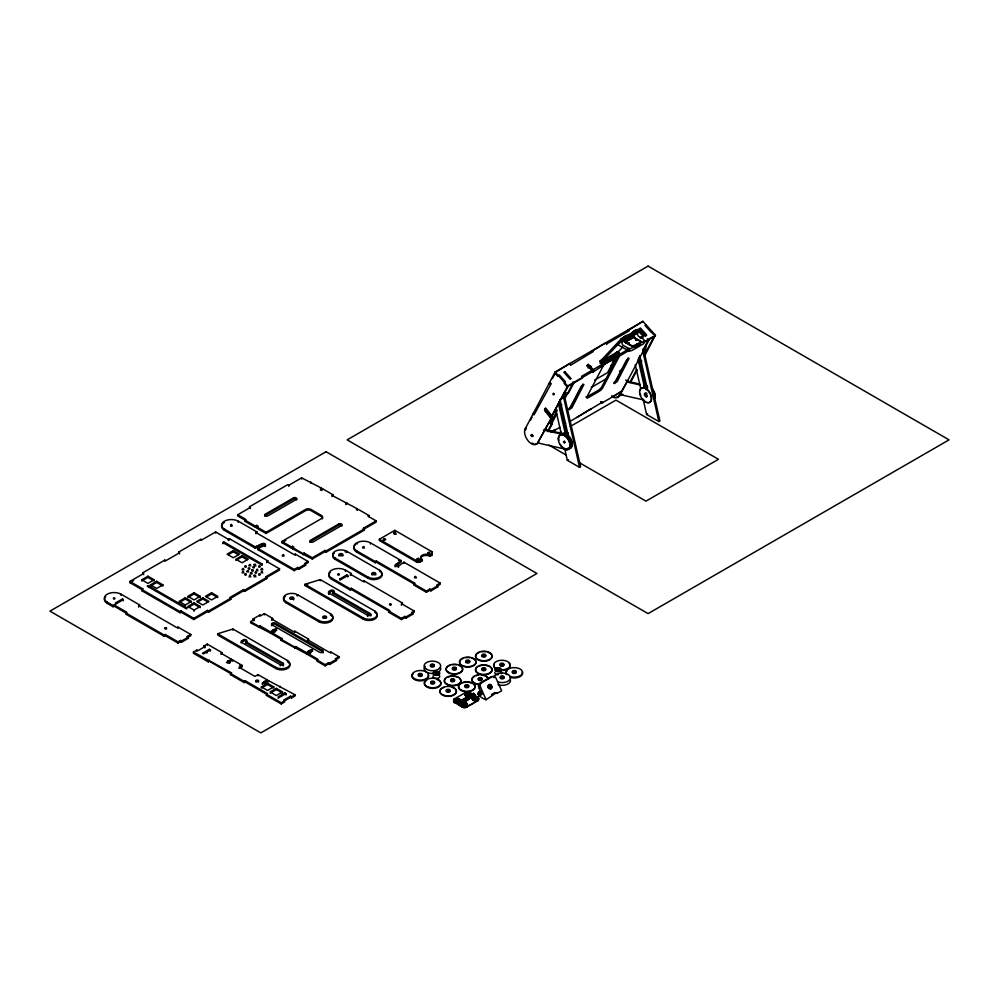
<?xml version="1.0" encoding="UTF-8"?>
<svg xmlns="http://www.w3.org/2000/svg" width="999" height="999" viewBox="0 0 999 999"><rect width="100%" height="100%" fill="white"/><g stroke="black" fill="none" stroke-linecap="round" stroke-linejoin="round"><path stroke-width="1.5" d="M250.499 508.566L249.463 506.78L250.499 507.367L237.725 514.747L237.725 515.946L255.469 526.186L256.855 525.387L257.879 527.185L256.855 525.387M257.879 525.986L255.469 527.385L244.905 521.278L245.941 519.492L237.725 514.747M255.469 527.385L255.469 526.186M258.816 627.559L259.852 625.761L270.417 631.855L272.827 630.469L272.827 631.655L272.49 630.269L273.526 629.67L275.599 628.87L276.623 629.47L270.417 633.054L250.612 622.814L250.612 621.615L254.058 619.63L254.058 620.816L253.022 619.03L259.927 615.047L260.964 615.646L264.41 613.648L272.627 618.393L272.627 619.58M259.852 626.96L259.852 625.761M266.034 532.28L256.506 526.785L256.506 527.971L266.034 533.478L266.034 532.28L305.619 509.428A3.809 2.198 0 0 1 311.001 509.428L321.491 515.484A3.809 2.198 0 0 1 321.491 518.593L281.905 541.446L281.905 542.644L291.433 548.139L293.506 546.952L293.506 548.139L292.47 548.738L292.47 546.353L291.433 546.952L281.905 541.446M280.981 640.347L282.018 638.561L280.981 640.347L306.381 653.821L312.587 650.237L311.551 649.637L308.454 651.023L308.791 652.422L308.454 651.023M288.861 486.426L288.861 485.227L301.623 477.859L321.441 488.099L321.441 490.484M291.433 548.139L291.433 546.952M294.78 648.314L295.816 646.528L306.381 652.622L308.791 651.223M295.816 647.727L295.816 646.528M301.623 479.045L301.623 477.859M303.034 554.832L304.058 553.046L312.275 557.792L325.05 550.412L326.086 551.011L364.448 528.871L364.448 530.057L326.086 552.21L325.05 551.61L312.275 558.978L292.47 548.738M304.058 554.245L304.058 553.046M310.876 483.191L310.876 481.993M312.275 558.978L312.275 557.792M325.05 551.61L325.05 550.412M326.086 552.21L326.086 551.011M363.411 529.458L363.411 528.271L376.173 520.891L376.173 522.09L364.685 528.721M553.696 393.131C555.119 397.465 550.899 392.27 553.933 394.018M453.621 700.112L457.317 703.109L458.553 702.647L458.928 705.032L453.896 702.097L454.22 698.975L466.308 692.157L469.043 692.157L472.852 694.143L473.688 693.443L474.925 695.329L471.753 697.627L471.628 696.041L470.354 695.217M460.314 701.373L460.751 700.624M462.087 703.246L462.212 701.81L460.951 700.636M463.936 699.849L464.622 699.525M465.409 701.885L465.659 700.686M468.581 699.362L468.019 697.477M469.742 696.191L470.317 695.142M471.266 697.077L470.979 695.966M632.579 345.791C634.178 345.991 632.342 348.963 641.271 342.12M633.541 346.228L632.617 346.129M635.526 339.648L636.338 338.973M635.526 339.26L636.375 339.747M639.86 341.546C641.808 341.795 639.098 342.47 640.559 341.421M616.92 357.03L617.145 355.07L601.61 364.036L604.233 361.563L603.658 360.776M564.46 441.034C565.734 445.754 561.713 439.523 564.947 442.295M606.893 358.604L605.806 359.203L607.642 359.815L603.334 362.612L603.896 361.863L603.034 360.514L604.607 359.29L618.106 351.586L617.819 352.26M617.394 356.88L616.545 355.706L618.955 352.759L613.823 356.556L618.319 353.534L616.745 352.16M614.909 354.745L616.558 353.421L614.535 354.121M473.888 694.73L478.346 697.539L478.022 700.661L465.934 707.479L463.199 707.479L459.278 705.431L459.465 704.345L474.987 695.379L474.812 696.465L477.584 698.064M462.412 703.621L462.225 701.473L460.776 700.649M471.678 698.276L470.554 695.254M453.621 701.31L453.896 699.325M454.445 699.812C454.27 702.647 460.764 702.397 459.827 699.512C457.355 696.266 451.823 701.048 455.219 701.286M458.441 700.936L458.079 701.835L458.079 700.436L456.019 700.799L458.079 701.435M459.565 701.048C462 701.248 454.62 696.865 454.445 701.248M461.913 703.733C462.013 709.377 472.003 702.734 463.986 702.759C461.351 703.009 460.776 707.105 462.962 703.796C464.385 703.109 467.982 703.608 467.145 705.781M470.541 694.08C469.33 696.803 471.441 694.73 470.067 693.169C468.643 692.145 466.333 692.132 465.097 693.456C463.761 695.629 469.318 696.59 468.718 694.48C463.798 695.192 468.818 694.592 468.568 695.379M464.872 694.879L467.707 693.244L470.541 694.879M464.772 706.243C467.532 703.796 461.338 706.056 464.06 705.806C461.763 703.583 468.169 704.894 464.535 706.256M475.024 699.937C485.889 694.505 462.787 697.539 476.036 699.887M473.901 699.762C473.364 696.64 477.659 700.299 476.148 698.825M473.026 700.249C484.39 701.198 472.09 694.317 472.415 698.925M478.621 698.326C474.612 702.834 465.621 709.752 459.465 704.345M242.045 569.892C246.578 567.981 239.448 567.981 243.993 569.892M243.956 572.951C239.81 570.854 246.229 570.854 242.07 572.951M248.951 565.909L249.925 565.334M250.861 576.935L249.925 576.223M253.996 565.909L255.956 565.909M255.919 576.935L254.97 576.223L254.033 576.935M260.901 569.892C265.447 567.981 258.316 567.981 262.849 569.892M262.824 572.951C258.666 570.854 265.085 570.854 260.939 572.951M362.562 548.014C367.095 546.116 359.977 546.116 364.51 548.014M414.335 577.909C418.731 576.71 412.874 575.524 415.309 577.272M422.29 560.726A5.37 3.097 0 0 1 422.29 556.343A5.37 3.097 0 0 1 429.882 556.343L432.255 554.582L431.343 551.398L394.855 530.332L379.32 539.298L379.32 540.496L415.809 561.563L420.104 561.888L422.29 560.726L422.29 559.527A5.37 3.097 0 0 1 422.29 555.144A5.37 3.097 0 0 1 429.882 555.144L432.255 553.384L431.343 551.398M479.208 679.882C483.653 678.071 476.685 677.996 481.168 679.882M486.113 699.737L480.556 687.287A3.422 2.747 77.2 0 1 481.58 682.804L492.282 676.635A3.422 2.747 77.2 0 1 496.078 678.321L501.648 690.771L496.99 693.456L496.59 692.582L486.113 699.737C482.629 698.726 474.15 693.806 480.769 690.858L480.769 692.045M478.271 694.342L478.746 692.12M502.872 665.821L501.935 665.109L500.986 665.821M501.236 676.885C502.672 679.17 503.921 675.237 501.236 676.885A1.948 1.124 0 0 1 503.159 676.822L503.121 676.885M468.631 699.175L465.484 701.248M466.608 697.539L467.957 697.215M467.22 697.839L467.969 697.801M468.269 698.813L468.069 697.926M625.187 341.795L633.516 337.113L640.996 341.258L641.233 342.245M625.187 342.195L633.291 337.512L641.271 341.995M641.271 341.72L633.166 346.403L625.187 341.92M637.225 331.481L636.65 329.62L633.853 331.031A5.37 0.762 -35.8 0 1 627.872 335.552A5.37 0.762 -35.8 0 1 626.261 335.414L620.841 339.26L599.912 361.675L600.761 362.862M626.261 335.414L627.959 337.762L621.728 342.507L622.627 345.017L627.547 347.852A3.422 1.973 0 0 0 632.379 347.852L635.476 346.066L635.476 347.664L639.972 345.067L639.972 343.469L643.069 341.683A3.422 1.973 0 0 0 643.069 338.886L638.161 336.051L637.25 333.541C640.172 331.643 636.163 329.658 634.702 332.205A5.37 0.762 -35.8 0 1 630.344 335.714A5.37 0.762 -35.8 0 1 626.673 337.6M636.763 329.707L636.375 330.294M637.225 331.468L637.599 330.881L635.901 329.87M545.754 408.179A1.948 1.124 60 0 0 546.391 410.651L551.71 417.557L537.712 442.782A9.765 5.632 60 0 1 528.546 441.346A9.765 5.632 60 0 1 525.199 428.821L555.119 372.003L642.931 321.316L655.431 335.277L644.555 355.944M530.531 420.067L531.967 417.345M552.347 378.646L555.719 372.24M551.261 383.529L534.015 414.91L533.079 413.861L534.115 413.274M531.58 436.113L532.167 435.015M570.466 365.309L593.056 351.685L592.12 350.637L591.683 351.473L605.931 342.669L606.868 343.718L606.43 344.555M537.712 442.782L551.71 417.557M617.419 355.569L593.131 369.655L591.52 371.353L592.457 372.402L593.031 371.303L567.632 385.964L551.873 415.896L568.231 386.201M557.292 410.164L550.237 423.551L551.186 424.6L552.222 424.001L548.164 431.693M563.636 398.126L566.458 392.769L567.395 393.818L568.431 393.219L573.826 382.967L572.889 381.918M547.602 431.393L556.818 413.886M559.64 408.541L561.75 404.52M564.572 399.163L572.789 383.566M588.448 364.423L586.975 365.846L588.448 364.423L590.009 366.158L589.572 366.995L587.999 365.247M554.595 430.332L555.032 429.508L551.51 431.543M588.973 366.758L588.186 367.794L588.973 366.758L587.412 365.022M589.572 366.995L590.347 365.959L591.296 367.008L590.509 368.044L592.694 370.479M590.509 368.044L591.296 367.008M582.954 384.016L570.991 406.73L569.03 408.628M565.159 424.238L565.596 423.414M592.457 372.402L603.596 365.197L599.85 361.014L603.808 358.716M602.222 364.985L602.659 364.148M603.596 365.197L586.863 396.965A3.809 1.061 -41.9 0 0 588.423 397.577L598.913 391.521A3.809 1.061 -41.9 0 0 602.747 387.799L619.48 356.031L628.995 350.537L628.558 351.361L627.622 350.324M576.748 417.545L590.996 408.741L590.559 409.578M627.647 330.706L628.084 329.882L629.02 330.931L606.868 343.718M615.034 357.854L612.412 362.837L616.133 360.689M615.871 356.88L607.579 372.627L594.642 380.095M628.059 349.488L618.531 354.982L601.81 386.763A3.809 1.061 -41.9 0 1 597.976 390.472L587.487 396.528A3.809 1.061 -41.9 0 1 585.913 396.99M631.455 333.766L638.111 329.345L643.743 335.627L642.869 337.287M638.111 329.345L637.674 330.169L642.357 335.414M642.931 321.316L633.928 327.085M601.223 401.835L602.16 402.884L602.597 402.048L570.154 421.353M628.558 351.361L630.032 349.937M628.171 357.904L616.208 380.619L613.91 382.692M645.242 336.438L646.715 335.015L640.459 328.034L639.422 328.621L645.679 335.602M612.337 396.728A9.765 5.632 60 0 0 618.893 395.916L627.797 380.369M618.893 395.916L619.929 395.317L649.412 339.335M630.244 381.743L636.725 369.43M640.034 363.149L641.433 360.502M644.218 355.219L653.97 336.7M630.556 382.517L637.037 370.204M639.672 365.197L641.77 361.226M531.456 435.801L530.931 434.99L531.992 436.625L532.005 434.365L533.016 436.026M463.524 699.15L464.423 698.788M466.658 697.339L467.557 696.99M246.79 571.928C251.436 570.267 243.981 570.217 248.676 571.928M250.237 573.926C254.945 572.215 247.415 572.215 252.123 573.926M256.219 570.466C260.339 568.656 254.046 568.743 258.004 570.904M417.157 559.927L419.518 559.927M427.647 553.871L430.007 553.871M467.282 661.825C471.428 660.589 464.123 660.589 468.269 661.825M465.846 686.825C470.479 685.152 463.124 685.227 467.732 686.825M482.829 669.879C487.537 668.231 480.007 668.231 484.715 669.879M624.999 340.971L627.959 337.762M631.743 335.402L632.429 335.015C634.053 336.188 632.28 337.212 631.743 335.402L634.702 332.205L633.853 331.031M630.132 336.8L630.819 337.187L629.358 338.748L628.671 338.349L632.429 335.015M632.592 336.576L635.551 333.379L638.461 332.068M458.441 701.335L456.755 700.686L456.356 701.835M474.475 699.899C478.758 699.275 472.015 697.801 474.475 700.699M600.174 363.499L621.69 340.434L627.097 336.588A5.37 0.762 -35.8 0 0 626.673 337.125M624.5 341.321L625.461 340.284C621.615 342.12 628.683 337.625 624.575 340.696M607.916 360.377L608.229 362.075L606.905 362.15M610.876 358.678L611.126 360.527L609.54 359.715M618.393 351.648L622.577 347.165M603.034 360.514L602.285 361.226L603.408 362.649M603.883 361.7L604.607 361.238L603.92 360.289L605.332 360.202M606.668 360.689C605.319 360.077 607.392 358.204 607.642 359.815M603.084 359.116L603.933 358.404M632.991 332.242L633.853 331.531M628.721 343.631L628.771 343.469M639.86 341.945L640.771 341.583M400.249 561.338L401.123 560.551L370.442 542.844A9.765 5.632 0 0 0 356.631 542.844A9.765 5.632 0 0 0 356.631 550.811L356.631 552.01L375.274 562.762L376.311 562.162L426.398 591.083L429.857 589.098L430.881 589.697L440.209 584.315L440.209 583.116L403.946 562.187L398.476 566.146A1.948 1.124 0 0 1 396.091 566.346L395.691 566.171A1.948 1.124 0 0 1 395.654 564.585L400.249 561.338L400.249 562.537L395.679 565.771A1.948 1.124 0 0 0 395.179 566.858M400.249 562.537L401.123 560.551M614.81 354.508L616.558 353.421M614.298 356.493C613.136 355.569 617.394 352.684 617.869 354.021M614.572 354.071L617.082 352.697M623.863 337.625L623.114 338.174M603.896 360.502L605.032 360.914L604.37 361.288M604.807 360.164L604.582 360.714M232.068 525.574C230.931 522.09 229.945 527.522 231.368 525.174M282.292 555.981C286.888 554.507 279.37 554.408 283.991 555.981M389.473 604.919C394.031 604.008 387.525 602.859 390.322 604.57M419.443 675.824L421.128 675.824M602.847 361.875L605.681 360.239L606.243 361.014M604.894 360.876L606.031 360.065L605.182 358.891M614.959 354.071L616.246 353.009M467.157 695.679L470.067 694.992M623.863 337.262L622.864 338.324M626.498 338.599L625.649 337.425L624.2 338.361L617.807 344.63L627.547 350.249A3.422 1.973 0 0 0 632.379 350.249L643.069 344.068A3.422 1.973 0 0 0 643.955 342.17M249.463 506.78L287.824 484.627L288.861 485.227M143.706 574.662L142.67 572.877L164.835 560.077L165.871 560.676L179.67 552.709L178.634 552.11L179.67 553.908M178.634 552.11L200.799 539.323L201.835 539.91L215.634 531.943L228.409 539.323L229.445 538.723L267.807 560.864L266.77 562.662M266.77 578.596L265.734 576.81L266.77 578.596L244.605 591.396L243.569 590.796L208.641 610.963L207.605 610.364L193.806 618.331L181.031 610.963L179.995 611.563L129.907 582.642L129.907 581.443L143.706 573.476L142.67 572.877M129.907 582.642L133.666 580.456M141.696 579.795L147.914 576.211L154.121 579.795L154.121 580.993L147.914 577.41L141.696 580.993L141.696 579.795L147.914 583.391L154.121 579.795M244.905 521.278L245.941 520.679M115.509 602.959L122.415 598.975L123.451 599.575L115.509 604.158L115.509 602.959L116.546 603.558M139.673 604.957L138.636 606.755L139.673 604.957L121.029 594.193A9.765 5.632 0 0 0 107.23 594.193A9.765 5.632 0 0 0 107.23 602.172L113.099 605.556L114.123 604.957L126.898 612.325L125.862 614.123L164.223 636.263L165.26 635.676L178.022 643.044L180.444 641.645L181.481 642.245L188.386 638.261L187.35 636.463L188.386 638.261M141.646 590.609L142.67 588.811L141.646 590.609L179.995 612.749L181.031 612.15L193.806 619.53L207.605 611.563L208.641 612.15L230.806 599.363L229.77 597.564L243.569 589.597L244.605 590.197L279.533 570.029L279.533 568.831L266.77 561.463L267.807 560.864M148.264 585.589L147.228 586.188L186.626 608.928L186.626 607.729L148.264 585.589L148.264 586.775M223.851 541.945L222.814 542.544L262.213 565.284L262.213 564.098L223.851 541.945L222.814 543.743M150.462 584.865L156.681 581.268L162.887 584.865L162.887 586.051L156.681 582.467L150.462 586.051L150.462 584.865L156.681 588.448L162.887 584.865M105.669 596.565A9.765 5.632 0 0 0 107.23 603.359L113.099 606.755L114.123 606.156L164.223 635.077L165.26 634.477L178.022 641.845L180.444 640.459L181.481 641.046L190.797 635.676L190.797 634.477L178.022 627.097L176.998 627.697L138.636 605.556M332.005 496.59L333.029 494.792L322.477 488.698L320.404 489.885L321.441 488.099M255.881 533.741L256.918 531.955L255.881 532.542L294.243 554.695L295.267 554.095L308.042 561.463L308.042 562.662L298.726 568.044L297.69 567.444L294.243 569.442L257.979 548.513L257.979 549.7L294.243 570.641L297.69 568.643L298.726 569.243L305.632 565.259L304.595 563.461L308.042 561.463M233.291 550.586L227.073 554.17L233.291 557.754L239.498 554.17L233.291 550.586L233.291 551.773L238.262 554.645M228.321 554.645L233.291 551.773M266.034 533.478L305.619 510.626A3.809 2.198 0 0 1 311.001 510.626L321.491 516.683A3.809 2.198 0 0 1 322.477 518.806M333.029 494.792L332.005 495.392L357.405 508.853L357.405 510.052L358.441 509.453L368.993 515.559L368.993 516.745M628.908 329.982L633.041 327.597M256.918 531.955L238.274 521.191A9.765 5.632 0 0 0 224.475 521.191A9.765 5.632 0 0 0 224.475 529.158L255.157 546.878L262.138 543.718A1.948 1.124 0 0 1 264.872 543.731L265.185 543.968A1.948 1.124 0 0 1 264.872 545.329L264.847 546.54M242.058 555.644L235.839 559.228L242.058 562.812L248.264 559.228L242.058 555.644L242.058 556.843L235.839 560.427M224.475 529.158L224.475 530.357L255.157 548.076L262.138 544.917A1.948 1.124 0 0 1 264.872 544.93L265.185 545.167A1.948 1.124 0 0 1 265.384 546.016M623.126 337.987L629.345 334.403L625.174 337.387M646.053 324.8L645.017 325.399L651.273 332.38L652.31 331.78L651.872 332.617L653.433 334.353M264.847 545.342L257.617 548.638M550.324 382.48L549.288 383.079L550.224 384.128M628.671 338.349L633.329 335.664M624.313 341.371L629.944 337.687L631.58 338.636M625.636 340.896L629.358 338.748M185.277 597.827L179.071 601.41L185.277 604.994L191.496 601.41L185.277 597.827L185.277 599.025L191.496 602.609M200.262 596.353L194.043 592.769L187.837 596.353L194.043 599.937L200.262 596.353L200.262 597.552L194.043 593.955L187.837 597.552M281.905 542.644L285.864 540.359M179.071 602.609L185.277 599.025M640.009 337.774L643.743 335.627M640.821 337.887L643.306 336.451M617.594 353.334L605.481 360.589L604.919 359.802M603.271 363.336C604.982 366.021 606.143 361.838 603.796 361.089L604.595 362.025C606.381 357.292 610.139 362.874 607.067 362.088M612.649 357.879L614.397 358.604L613.848 356.68L610.864 358.416L611.251 360.427L609.652 359.603M601.773 364.273L617.295 355.307M609.802 359.852L613.748 357.03M634.452 345.579L637.2 343.993M592.095 370.254L581.543 376.348L582.479 377.397L582.042 378.221L567.195 386.8L564.073 383.304L565.546 381.88L559.29 374.9L557.817 376.323L554.682 372.839L569.967 363.436L570.904 364.485M617.569 356.081L602.035 365.047L617.519 355.831M602.06 365.297L618.756 355.706M603.034 364.935L617.557 356.543M602.572 365.422L617.494 356.73M643.294 342.282L655.431 335.277M643.681 342.645L654.994 336.101M612.712 361.076L616.445 358.928M200.262 606.48L194.043 602.884L187.837 606.48L194.043 610.064L200.262 606.48L200.262 607.667L194.043 604.083L187.837 607.667M202.809 597.827L196.603 601.41L202.809 604.994L209.028 601.41L202.809 597.827L202.809 599.025L207.78 601.898M211.576 592.769L205.369 596.353L211.576 599.937L217.794 596.353L211.576 592.769L211.576 593.955L217.794 597.552M357.405 508.853L356.368 509.453L357.405 510.052M185.589 608.329L186.626 607.729M261.176 564.685L262.213 564.098M197.839 601.898L202.809 599.025M206.606 596.828L211.576 593.955M610.589 365.696L614.61 363.374M644.018 349.575L642.981 350.174L648.376 339.935L647.439 338.886M550.686 418.156L545.354 411.251L546.416 410.676M546.278 412.312L547.315 411.713M368.993 515.559L367.957 516.146L376.173 520.891M591.346 387.4L607.442 378.097M619.53 371.128L622.215 369.58M265.734 576.81L279.533 568.831M548.064 414.523L549.1 413.923M525.199 428.821L526.236 428.221M549.775 416.833L550.811 416.233M550.437 417.807L551.473 417.207M187.35 636.463L190.797 634.477M621.366 391.208L612.712 396.778L611.775 395.741M551.073 432.367L559.877 427.285M602.16 402.884L620.928 392.045M558.241 433.441L560.926 431.893M570.329 426.461L615.958 400.112L718.456 459.303L645.978 501.136L578.546 462.212M543.456 430.057L562.912 434.465L563.948 433.866L544.48 429.458M646.228 386.363L647.252 385.764L644.268 385.077M230.432 674.612L231.468 672.827L230.432 674.612L244.231 682.592L245.267 681.992L281.231 702.747L290.547 697.377L291.583 697.964L295.042 695.978L295.042 694.78L291.583 696.778L290.547 696.178L283.654 700.162L284.69 701.96L281.231 703.945L266.396 695.379L267.432 693.581L245.267 680.794L244.231 681.393L209.303 661.226L208.279 661.825L193.431 653.259L193.431 652.06L196.878 650.062L197.914 650.661L204.82 646.678L204.82 647.876L203.784 646.078L207.243 644.093L222.078 652.659L221.041 654.445M646.328 396.74L647.364 396.141M209.378 649.313L202.472 653.296L203.509 653.895L210.414 649.912L210.414 651.098L209.378 649.313L210.414 649.912M347.877 575.511L339.935 580.094L339.935 578.908L346.84 574.924L347.877 576.71L346.84 574.924M271.591 620.179L272.627 618.393M350.287 575.312L351.323 573.526L351.323 574.725M537.887 442.957L566.321 449.388L567.357 448.801M356.631 550.811L375.274 561.563L376.311 560.976L414.66 583.116L414.66 584.315M245.866 641.67L283.017 663.124A1.948 1.124 0 0 1 283.017 664.722A1.948 1.124 0 0 1 280.257 664.722L241.721 642.469A1.948 1.124 0 0 1 241.721 640.871L243.456 639.884A1.948 1.124 0 0 1 246.216 639.884A1.948 1.124 0 0 1 246.216 641.47L245.866 642.869L246.216 641.47M193.431 652.06L231.468 672.827M222.078 652.659L221.041 653.259L231.606 659.352L231.606 660.551M329.046 594.218L329.046 593.031A1.948 1.124 0 0 1 329.046 591.433L330.769 590.434A1.948 1.124 0 0 1 333.541 590.434A1.948 1.124 0 0 1 333.541 592.032L333.191 593.431L333.541 592.032M241.159 642.869A1.948 1.124 0 0 1 241.721 642.07L243.456 641.071A1.948 1.124 0 0 1 245.579 640.834A1.948 1.124 0 0 1 246.79 641.87M328.733 593.993A1.948 1.124 0 0 1 329.046 592.632L330.769 591.633A1.948 1.124 0 0 1 333.541 591.633A1.948 1.124 0 0 1 333.541 593.231M564.547 448.189L567.307 460.264L568.344 459.665M643.169 399.375L646.615 414.473L647.652 413.873M272.49 631.455L274.9 630.469L275.249 631.855M351.323 573.526L345.454 570.142A9.765 5.632 0 0 0 331.656 570.142A9.765 5.632 0 0 0 331.656 578.109L350.287 588.873L351.323 588.274L389.685 610.414L388.648 612.212L401.411 619.58L404.87 617.594L405.906 618.181L412.799 614.198L411.775 612.412L414.185 611.013L414.185 612.212L405.906 616.995L404.87 616.395L401.411 618.381L351.323 589.46L350.287 590.059L331.656 579.308A9.765 5.632 0 0 1 329.121 573.863M402.447 603.046L401.411 604.832L402.447 603.046L364.098 580.894L363.062 581.493L350.287 574.125M227.809 661.151L228.147 662.537L227.809 661.151L231.606 659.352M395.654 564.585L395.679 565.771M228.147 661.35L226.423 662.337L227.46 662.936L232.642 659.952L242.17 665.446L242.17 666.645L239.061 668.443M227.809 662.337L230.22 661.35L230.22 662.537M398.439 566.171L398.476 567.345M308.591 639.148L307.555 640.946L308.591 639.148L294.78 631.181L293.743 631.78L271.591 618.993M567.307 460.264L579.57 467.345L580.606 466.745L564.06 394.293M646.615 414.473L658.89 421.553L659.914 420.954L643.368 348.501M379.32 539.298L415.809 560.364L419.243 560.901L422.29 559.527M242.17 665.446L239.061 667.245L254.932 676.41L258.042 674.612L267.57 680.119L267.57 681.306M414.66 583.116L413.636 584.914L426.398 592.282L429.857 590.297L430.881 590.884L437.787 586.9L436.75 585.114L440.209 583.116M308.454 652.222L310.864 651.223L311.213 652.622M263.773 681.905L264.111 683.304L263.773 681.905L267.57 680.119M262.387 684.303L262.387 683.104L264.111 682.105M263.773 683.104L266.184 682.105L266.184 683.304M295.042 694.78L268.606 680.719L263.424 683.703L262.387 683.104M388.648 612.212L389.685 611.613M261.351 686.887L267.57 683.304L273.776 686.887L273.776 688.086L267.57 684.502L261.351 688.086L261.351 686.887L267.57 690.471L273.776 686.887M336.538 660.476L335.514 658.678L336.538 660.476L329.645 664.46L328.609 663.86L325.15 665.858L316.945 661.113L317.982 659.315L307.417 653.221L307.417 654.42L316.658 659.752M316.945 659.914L325.15 664.66L328.609 662.662L329.645 663.261L338.961 657.879L338.961 656.693L330.744 651.947L329.707 652.547L307.555 639.747M282.542 691.945L276.336 688.361L270.117 691.945L276.336 695.541L282.542 691.945L282.542 693.144L276.336 689.56L270.117 693.144M266.396 695.379L267.432 694.78M335.514 658.678L338.961 656.693M284.965 692.944L286.001 694.742L284.965 692.944L278.059 696.927L279.096 697.527M278.059 698.126L286.001 693.543M457.392 702.697L473.489 693.406M457.342 702.884L473.688 693.443M457.317 703.109L473.888 693.543M458.553 702.647L474.088 693.681M458.753 702.821L474.288 693.855M467.132 698.076L470.404 696.191M458.928 703.034L474.463 694.068M459.09 703.284L474.612 694.317M490.946 689.16L488.361 687.662L488.361 686.475L491.408 685.102M459.215 703.533L474.75 694.567M461.838 702.247L464.011 700.873M468.106 698.638L471.303 696.865M459.315 703.796L474.837 694.829M459.365 704.058L474.9 695.092M459.315 704.707L462.362 702.796M471.853 697.477L474.9 695.554M459.215 704.869L462.212 703.134M466.483 700.674L468.481 699.512M459.278 705.431L461.363 704.22M491.52 694.53L494.892 692.582M604.083 360.427L604.944 360.477M230.682 525.973L232.068 525.973M244.855 566.957C249.35 565.584 241.746 565.584 246.241 566.957M248.301 568.955C252.797 567.569 245.192 567.569 249.688 568.955M258.666 566.957C263.149 565.584 255.557 565.584 260.04 566.957M251.76 570.953L253.134 570.953M244.855 574.937C249.35 573.551 241.746 573.551 246.241 574.937M255.207 572.939C259.628 571.59 252.123 571.553 256.593 572.939M258.666 574.937C263.149 573.551 255.557 573.551 260.04 574.937M165.21 628.87L166.583 628.87M394.093 534.003L396.141 534.315M385.077 539.972C387.075 538.961 383.104 537.824 383.291 539.547C386.076 540.834 383.529 538.873 383.416 540.909M337.862 574.924C342.357 573.538 334.752 573.538 339.248 574.924M513.598 672.789L514.972 672.789M480.981 693.843L482.155 693.656M463.748 698.9L464.622 698.888M460.914 700.561L460.477 701.535M257.979 549.7L258.716 549.425M636.188 339.822L636.251 338.936M632.754 345.629L632.742 346.778M304.982 584.315L320.279 579.595L374.825 611.088A8.292 4.795 0 0 1 374.825 617.869A8.292 4.795 0 0 1 363.099 617.869L304.982 584.315L304.982 585.501L363.099 619.055A8.292 4.795 0 0 0 372.627 619.967A8.292 4.795 0 0 0 377.185 615.047M304.982 585.501L307.754 584.652M217.657 633.753L232.954 629.033L287.512 660.539A8.292 4.795 0 0 1 287.512 667.307A8.292 4.795 0 0 1 275.774 667.307L217.657 633.753L217.657 634.952L275.774 668.506A8.292 4.795 0 0 0 286.251 669.105A8.292 4.795 0 0 0 289.31 663.286M462.962 705.719L463.449 706.668L466.108 706.518M113.636 598.888C117.732 597.639 110.514 597.564 114.623 598.888M492.02 686.4L491.108 687.087L492.02 687.762M478.271 693.144L480.756 695.429L481.655 693.955L478.846 687.674L480.556 687.287M628.546 343.094L628.596 344.018M628.833 344.031L628.895 343.082M482.155 693.83L480.619 693.144L482.155 692.469M249.925 565.272C252.36 563.511 246.491 564.71 250.899 565.909M483.566 655.844C487.225 654.645 480.394 654.645 484.065 655.844M532.892 436.088L531.768 435.264M415.309 577.347L416.283 577.909M249.925 576.161C247.914 574.363 252.847 575.574 248.976 576.935M390.322 604.645L391.171 604.919M646.79 395.567L645.754 394.28L646.852 393.356A1.948 1.124 60 0 0 646.44 393.082M474.787 700.187L474.013 699.887M626.311 381.019L639.772 384.066M626.76 381.955L640.234 385.002M619.705 394.518L643.643 399.937M633.204 345.579L633.378 346.778M628.995 343.119L629.133 343.931M628.396 343.956L628.446 343.132M625.187 342.32L632.542 346.715M637.524 343.656L639.972 345.067M563.436 441.808L564.822 442.607M548.876 445.079L566.408 455.194M320.404 488.698L321.441 489.298M363.411 528.271L364.448 528.871M398.451 560.214L401.123 561.75M436.75 586.301L437.787 586.9M346.803 551.298L379.657 570.267A8.292 4.795 0 0 1 379.657 577.047A8.292 4.795 0 0 1 367.919 577.047L335.065 558.079A8.292 4.795 0 0 1 335.065 551.298A8.292 4.795 0 0 1 346.803 551.298L346.803 552.497M334.353 552.971A8.292 4.795 0 0 0 335.065 559.278L367.919 578.234A8.292 4.795 0 0 0 378.833 578.646A8.292 4.795 0 0 0 380.969 572.452M401.411 603.646L414.185 611.013M501.248 665.034L502.622 665.834M411.775 613.598L412.799 614.198M292.47 546.353L293.506 546.952M292.47 547.539L303.034 553.646M339.935 578.908L340.971 579.507M304.595 564.66L305.632 565.259M333.191 592.232L370.342 613.686A1.948 1.124 0 0 1 370.342 615.272A1.948 1.124 0 0 1 367.582 615.272L329.046 593.031M333.191 593.431L370.342 614.872A1.948 1.124 0 0 1 370.854 615.958M488.361 686.475L490.946 687.961M242.058 556.843L247.028 559.715M297.677 594.767L330.532 613.723A8.292 4.795 0 0 1 330.532 620.504A8.292 4.795 0 0 1 318.793 620.504L285.939 601.535A8.292 4.795 0 0 1 285.939 594.767A8.292 4.795 0 0 1 297.677 594.767L297.677 595.953A8.292 4.795 0 0 0 296.865 595.541M468.856 698.913L467.619 697.152M465.584 700.799L464.685 699.113M284.141 597.514A8.292 4.795 0 0 0 285.939 602.734L318.793 621.703A8.292 4.795 0 0 0 329.27 622.29A8.292 4.795 0 0 0 332.33 616.47M229.77 598.763L230.806 599.363M276.623 630.669L275.599 628.87M312.587 651.423L311.551 649.637M253.022 619.03L254.058 619.63M282.018 638.561L271.453 632.454L271.453 633.653L294.78 647.127M250.612 621.615L258.816 626.361M245.866 642.869L283.017 664.323A1.948 1.124 0 0 1 283.529 664.822M129.907 581.443L142.67 588.811M239.785 665.272L242.17 666.645M203.784 646.078L204.82 646.678M123.451 600.774L122.415 598.975M632.779 336.738L631.518 336.001M464.485 698.963L465.197 699.425M604.283 362.312L604.67 362.937M478.621 699.512L478.022 697.177M628.658 349.725L629.595 350.774M618.531 354.982L619.48 356.031M613.024 355.744L613.848 356.68M625.824 379.92L626.76 380.956M590.946 367.207L594.068 370.704M589.909 366.795L590.859 367.844M593.493 371.803L588.623 366.958M600.624 401.598L601.56 402.647M555.119 372.003L567.632 385.964M610.476 358.928L610.676 359.865L609.939 359.503M613.648 357.068L613.786 358.191L613.011 357.704M610.651 358.803L610.864 359.877L610.014 359.44M604.595 362.025L604.857 364.111L603.384 363.224M625.799 339.036L624.1 336.688M625.049 339.535L623.351 337.187M624.3 340.085L622.602 337.737M623.601 340.634L621.902 338.286M623.001 341.159L621.303 338.811M622.552 341.608L620.841 339.26M637.212 330.856L638.361 332.292M636.75 331.044L638.074 332.655M637 332.542L635.302 330.194M634.702 332.205L635.551 333.379M636.363 329.67L637.512 331.119M624.8 336.251L625.649 337.425M618.106 351.586L619.03 352.947M617.906 351.611L618.905 353.159M617.594 351.723L618.668 353.434M617.632 352.46L618.418 353.371M617.207 351.91L618.319 353.534M617.569 352.972L618.131 353.758M616.708 352.897L617.282 353.683M616.97 353.534L617.544 354.308M616.071 353.047L617.157 354.633M615.771 353.196L616.42 354.208M615.596 353.309L616.008 354.008M616.171 354.183L616.733 354.957M615.409 353.434L615.821 354.146M615.209 353.571L615.971 354.533M615.721 354.508L616.283 355.294M614.835 353.846L615.521 354.857M615.272 354.82L615.834 355.607M614.822 355.107L615.396 355.894M614.41 355.357L614.984 356.144M613.823 355.02L614.385 355.806M614.048 355.557L614.61 356.343M613.336 355.582C615.197 356.381 614.622 360.464 612.812 357.829M613.261 355.769L613.898 356.593M607.255 358.803L607.829 359.59M606.256 358.216L607.155 359.528M606.805 359.29L607.38 360.077M606.218 358.953L606.78 359.74M605.731 358.529L607.042 360.364M604.607 359.29L605.456 360.464M605.232 360.564L605.794 361.351M604.045 359.702L605.344 361.663M603.521 360.115L604.907 361.95M603.558 361.613L604.482 363.336L603.671 363.124M603.071 361.338L603.633 362.125M602.622 360.889L603.808 362.55M602.784 361.725L603.571 362.625M421.228 674.4C418.494 672.727 419.805 676.685 421.228 674.4A1.948 1.124 0 0 1 421.878 675.948A1.948 1.124 0 0 1 419.031 676.173A1.948 1.124 0 0 1 418.906 674.512M552.122 416.246L546.553 409.066A1.948 1.124 60 0 0 544.905 408.541L544.717 408.766A1.948 1.124 60 0 0 545.354 411.251M613.211 357.617L613.96 357.367M603.746 363.062L604.695 363.074M465.222 699.737L465.497 700.511M489.872 684.165L491.67 688.186M633.978 335.427L634.877 337.949M624.999 340.609L625.898 343.132M642.682 350.612L658.89 421.553M639.735 355.532L647.539 389.71M638.786 357.242L646.216 389.747M638.086 359.315L644.505 387.387M635.239 364.66L640.759 388.811M563.024 394.892L579.57 467.345M560.077 399.837L568.568 436.988M559.14 401.548L566.908 435.539M558.441 403.621L565.534 434.652M555.581 408.941L561.45 434.602M489.81 685.639L489.81 686.825M479.32 691.695L479.32 692.881M479.32 694.605L479.32 695.791M478.746 694.168L478.758 695.366M478.396 692.607L478.396 694.867M640.334 341.383L640.396 342.332M640.272 342.345L640.222 341.383L640.059 342.307M636.026 338.886L635.963 339.847M635.901 338.898L635.851 339.835L635.689 338.948M633.478 345.704L633.578 346.715M633.091 345.567L633.166 346.803M632.966 345.567L632.954 346.803M628.771 343.069L628.721 344.031M627.547 347.852L627.547 350.249M625.324 341.558L625.324 342.557M478.558 697.926L478.558 699.924M478.346 697.539L478.346 698.726M478.346 699.113L478.346 700.299M478.022 699.462L478.022 700.661M477.797 697.989L477.797 699.412M477.584 696.865L477.634 698.476M477.634 698.925L477.584 700.973M477.385 697.389L477.385 698.189M477.385 699.213L477.385 700.012M477.023 697.152L477.023 697.939M477.023 699.462L477.023 700.249M476.598 696.94L476.598 697.739M476.598 699.662L476.598 700.461M476.111 696.79L476.111 697.589M476.036 699.487L476.111 700.611M475.574 696.703L475.574 697.502M475.487 699.75L475.574 700.699M475.024 696.665L475.024 697.464M475.024 699.799L475.024 700.736M474.475 696.703L474.475 697.502M473.938 696.79L473.938 697.589M474.013 698.713L473.938 700.611M473.451 696.94L473.451 697.739M473.451 699.662L473.451 700.461M473.026 697.152L473.026 697.939M472.677 697.389L472.677 698.189M472.677 699.213L472.677 700.012M472.415 697.677L472.415 698.476M472.252 697.989L472.252 699.412M470.329 693.456L470.329 695.504M470.192 692.607L470.192 693.793M470.067 693.169L470.067 693.968M469.705 692.919L469.705 693.718M469.705 695.229L469.705 696.028M469.655 692.344L469.655 693.543M469.28 692.719L469.28 693.518M469.043 692.157L469.043 693.356M468.831 694.605L468.831 695.541M468.793 692.569L468.793 693.368M468.369 692.045L468.256 693.269M467.669 691.995L467.707 693.244M467.307 704.045L467.307 705.481M466.983 692.045L467.157 693.269M467.145 703.733L467.145 704.532M467.145 704.982L467.082 707.03M466.883 703.446L466.883 704.245M466.883 705.269L466.883 706.068M466.62 692.569L466.62 693.368M466.695 694.48L466.695 695.666M466.545 706.093L466.545 707.28M466.508 694.742L466.508 695.416M466.533 703.209L466.533 703.995M466.308 692.157L466.133 693.518M466.108 702.996L466.108 703.796M465.934 706.281L465.934 707.479M465.734 705.019L465.734 705.694M465.696 692.344L465.709 693.718M465.709 695.229L465.709 696.028M465.621 702.846L465.621 703.646M465.546 704.77L465.621 706.668M465.359 693.169L465.359 693.968M465.359 694.992L465.359 695.779L465.097 694.705M465.159 692.607L465.097 694.255M465.084 702.759L465.084 703.558M465.209 705.744L465.259 707.592M464.935 693.756L464.935 695.192M464.535 702.722L464.535 703.521M464.535 705.856L464.572 707.629M463.986 702.759L463.986 703.558M463.861 705.744L463.873 707.592M463.449 702.846L463.449 703.646M463.524 705.544L463.449 706.668M463.411 704.882L463.411 705.818M463.199 706.281L463.199 707.479M462.962 702.996L462.962 703.796M462.587 706.093L462.587 707.28M462.537 703.209L462.537 703.995M462.175 703.446L462.175 704.245M462.175 705.269L462.175 706.068M462.05 705.831L462.05 707.03M461.7 704.357L461.7 705.157M459.99 699.812L459.99 701.248M459.827 699.512L459.827 700.311M459.827 700.761L459.827 701.56M459.565 699.225L459.565 700.024M459.215 698.975L459.215 699.775M459.215 701.286L459.215 702.085M458.791 698.776L458.791 699.575M458.304 698.626L458.304 699.425M458.229 700.536L458.229 701.723M457.767 698.538L457.767 699.325M457.217 698.501L457.217 699.3M456.668 698.538L456.668 699.325M456.131 698.626L456.131 699.425M456.093 700.661L456.093 701.598M455.644 698.776L455.644 699.575M455.219 698.975L455.219 699.775M454.857 699.225L454.857 700.024M454.857 701.048L454.857 701.835M454.657 698.663L454.595 700.311M454.595 700.761L454.657 702.772M454.22 698.975L454.22 700.174M454.22 701.261L454.22 702.459M453.896 700.898L453.896 702.097M453.683 699.712L453.683 701.71M432.255 552.322L432.255 554.582M431.905 551.823L431.905 553.021M431.905 553.883L431.905 555.069M431.343 554.308L431.343 555.506M430.881 589.697L430.881 590.884M429.882 555.144L429.882 556.343M429.857 589.098L429.857 590.297M426.398 591.083L426.398 592.282M420.841 560.364L420.841 561.563M420.104 560.689L420.104 561.888M419.243 560.901L419.243 562.087M418.331 560.963L418.331 562.162M417.407 560.901L417.407 562.087M416.546 560.689L416.546 561.888M415.809 560.364L415.809 561.563M405.906 616.995L405.906 618.181M404.87 616.395L404.87 617.594M403.946 562.187L403.946 563.386M401.411 618.381L401.411 619.58M400.886 560.764L400.886 561.962M398.526 562.699L398.526 563.886M396.653 563.985L396.653 565.172M394.855 530.332L394.855 531.53M379.657 570.267L379.657 571.465M376.311 560.976L376.311 562.162M375.274 561.563L375.274 562.762M374.825 611.088L374.825 612.287A8.292 4.795 0 0 1 375.549 612.762M370.442 542.844L370.442 544.03M370.342 613.686L370.342 614.872M367.919 577.047L367.919 578.234M367.582 615.272L367.582 616.47M364.098 580.894L364.098 582.092M363.099 617.869L363.099 619.055M351.323 588.274L351.323 589.46M350.287 588.873L350.287 590.059M346.84 502.759L346.84 503.958M345.804 503.359L345.804 504.557M345.454 570.142L345.454 571.328M335.065 558.079L335.065 559.278M331.656 578.109L331.656 579.308M330.769 590.434L330.769 591.633M330.744 651.947L330.744 653.146M330.532 613.723L330.532 614.922M329.645 663.261L329.645 664.46M329.046 591.433L329.046 592.632M328.609 662.662L328.609 663.86M325.15 664.66L325.15 665.858M322.477 488.698L322.477 489.885M320.279 579.595L320.279 580.794M318.793 620.504L318.793 621.703M310.177 652.022L310.177 653.221M309.827 650.636L309.827 653.021M309.49 650.436L309.49 651.623M306.381 652.622L306.381 653.821M298.726 568.044L298.726 569.243M297.69 567.444L297.69 568.643M295.267 554.095L295.267 555.294M294.78 631.181L294.78 632.379M294.243 569.442L294.243 570.641M291.583 696.778L291.583 697.964M290.547 696.178L290.547 697.377M287.512 660.539L287.512 661.725M285.939 601.535L285.939 602.734M283.017 663.124L283.017 664.323M281.506 694.942L281.506 696.141M281.231 702.747L281.231 703.945M280.257 664.722L280.257 665.908M280.195 686.213L280.195 687.412M276.336 688.361L276.336 689.56M275.774 667.307L275.774 668.506M274.213 631.268L274.213 632.454M273.863 629.87L273.863 632.255M273.526 629.67L273.526 630.869M270.417 631.855L270.417 633.054M268.606 680.719L268.606 681.905M267.57 683.304L267.57 684.502M265.147 681.505L265.147 683.903M264.81 681.306L264.81 682.504M264.41 613.648L264.41 614.847M262.113 543.731L262.113 544.93M261.089 544.293L261.089 545.491M259.927 615.047L259.927 616.233M258.866 545.379L258.866 546.578M258.042 674.612L258.042 675.811M256.518 546.378L256.518 547.564M255.519 546.74L255.519 547.939M255.157 546.878L255.157 548.076M245.267 680.794L245.267 681.992M244.605 590.197L244.605 591.396M244.231 681.393L244.231 682.592M243.569 589.597L243.569 590.796M243.456 639.884L243.456 641.071M241.721 640.871L241.721 642.07M238.274 521.191L238.274 522.39M232.954 629.033L232.954 630.232M232.642 659.952L232.642 661.151M229.533 662.137L229.533 663.336M229.445 538.723L229.445 539.91M229.183 660.751L229.183 663.136M228.846 660.551L228.846 661.738M228.409 539.323L228.409 540.509M215.634 531.943L215.634 533.141M209.303 660.027L209.303 661.226M208.641 610.963L208.641 612.15M208.279 660.626L208.279 661.825M207.605 610.364L207.605 611.563M207.243 644.093L207.243 645.279M206.955 651.897L206.955 653.096M200.799 539.323L200.799 540.509M196.878 650.062L196.878 651.261M194.043 592.769L194.043 593.955M194.043 602.884L194.043 604.083M194.043 610.064L194.043 611.263M193.806 618.331L193.806 619.53M185.277 604.994L185.277 606.193M181.481 641.046L181.481 642.245M181.031 610.963L181.031 612.15M180.444 640.459L180.444 641.645M179.995 611.563L179.995 612.749M178.022 627.097L178.022 628.296M178.022 641.845L178.022 643.044M165.26 634.477L165.26 635.676M164.835 560.077L164.835 561.276M164.223 635.077L164.223 636.263M156.681 581.268L156.681 582.467M147.914 576.211L147.914 577.41M121.029 594.193L121.029 595.392M114.123 604.957L114.123 606.156M113.099 605.556L113.099 606.755M107.23 602.172L107.23 603.359M459.815 678.633A8.292 4.795 0 0 1 452.622 685.814A8.292 4.795 0 0 1 445.442 678.633M446.753 677.634A8.292 4.795 0 0 1 458.491 677.634M455.319 689.185A8.292 4.795 0 0 1 448.139 696.378A8.292 4.795 0 0 1 440.946 689.185M442.27 688.199A8.292 4.795 0 0 1 443.993 687.437M452.285 687.437A8.292 4.795 0 0 1 454.008 688.199M456.068 668.443A1.948 1.124 0 0 1 455.494 669.929A1.948 1.124 0 0 1 452.884 669.73A1.948 1.124 0 0 1 452.997 668.219M458.529 665.259A8.292 4.795 0 0 1 460.739 672.489A8.292 4.795 0 0 1 448.014 672.489A8.292 4.795 0 0 1 450.224 665.259M452.235 664.785A8.292 4.795 0 0 1 456.518 664.785M482.08 679.183A1.948 1.124 0 0 1 480.531 680.594A1.948 1.124 0 0 1 478.246 679.582A1.948 1.124 0 0 1 480.194 678.346M481.168 678.508A1.948 1.124 0 0 1 481.88 678.92M480.194 684.665A8.292 4.795 0 0 1 472.527 681.705A8.292 4.795 0 0 1 474.325 676.485M476.036 675.724A8.292 4.795 0 0 1 478.046 675.249M482.342 675.249A8.292 4.795 0 0 1 484.34 675.724M486.051 676.485A8.292 4.795 0 0 1 488.199 678.633M480.194 684.265A8.292 4.795 0 0 1 471.928 679.894A8.292 4.795 0 0 1 478.746 674.762A8.292 4.795 0 0 1 488.199 678.234M482.392 668.831A1.948 1.124 0 0 1 485.601 669.243A1.948 1.124 0 0 1 483.603 670.754A1.948 1.124 0 0 1 482.08 669.068M490.959 667.632A8.292 4.795 0 0 1 490.359 672.939A8.292 4.795 0 0 1 481.618 674.65M479.62 674.175A8.292 4.795 0 0 1 477.909 666.645M479.62 665.883A8.292 4.795 0 0 1 489.635 666.645M485.189 655.194A1.948 1.124 0 0 1 484.315 657.08A1.948 1.124 0 0 1 481.93 655.706M487.962 652.247A8.292 4.795 0 0 1 490.172 659.477A8.292 4.795 0 0 1 477.46 659.477A8.292 4.795 0 0 1 479.67 652.247M481.668 651.76A8.292 4.795 0 0 1 485.964 651.76M469.155 661.113A1.948 1.124 0 0 1 469.268 662.637A1.948 1.124 0 0 1 466.658 662.837A1.948 1.124 0 0 1 466.083 661.35M466.795 660.938A1.948 1.124 0 0 1 468.281 660.826M474.962 659.914A8.292 4.795 0 0 1 471.928 666.458A8.292 4.795 0 0 1 460.589 664.71A8.292 4.795 0 0 1 463.623 658.166M465.634 657.692A8.292 4.795 0 0 1 469.917 657.692M471.928 658.166A8.292 4.795 0 0 1 473.638 658.928M466.795 685.451A1.948 1.124 0 0 1 468.718 686.775A1.948 1.124 0 0 1 466.121 687.637A1.948 1.124 0 0 1 465.097 686.013M465.409 685.776A1.948 1.124 0 0 1 465.809 685.601M473.976 684.577A8.292 4.795 0 0 1 471.553 690.896A8.292 4.795 0 0 1 460.439 690.047A8.292 4.795 0 0 1 460.926 683.591M462.637 682.829A8.292 4.795 0 0 1 472.652 683.591M488.061 685.576A1.948 1.573 77.2 0 1 490.459 685.351A1.948 1.573 77.2 0 1 490.447 688.299A1.948 1.573 77.2 0 1 488.049 687.499M478.846 687.674A3.422 2.747 77.2 0 1 479.882 683.191L490.584 677.01A3.422 2.747 77.2 0 1 491.983 676.735M502.909 664.06A1.948 1.124 0 0 1 503.434 665.771A1.948 1.124 0 0 1 500.437 665.771A1.948 1.124 0 0 1 500.961 664.06M496.066 668.431A8.292 4.795 0 0 1 497.789 660.888A8.292 4.795 0 0 1 509.952 663.798A8.292 4.795 0 0 1 501.935 669.829M509.115 663.286A8.292 4.795 0 0 1 501.935 670.466M496.066 669.068A8.292 4.795 0 0 1 493.918 664.435M504.07 677.497A1.948 1.124 0 0 1 501.685 678.883A1.948 1.124 0 0 1 500.799 676.997M510.202 679.345A8.292 4.795 0 0 1 507.23 684.377A8.292 4.795 0 0 1 498.039 684.727M493.893 677.797A8.292 4.795 0 0 1 503.621 673.076A8.292 4.795 0 0 1 509.977 679.432A8.292 4.795 0 0 1 498.039 681.942M434.016 682.18A1.948 1.124 0 0 1 434.128 683.691A1.948 1.124 0 0 1 431.518 683.89A1.948 1.124 0 0 1 430.944 682.404M432.629 681.842A1.948 1.124 0 0 1 433.141 681.88M436.788 679.457A8.292 4.795 0 0 1 439.435 686.363A8.292 4.795 0 0 1 427.297 687.275A8.292 4.795 0 0 1 426.76 680.219M436.875 672.252A1.948 1.124 0 0 1 438.136 673.826A1.948 1.124 0 0 1 435.252 674.275A1.948 1.124 0 0 1 434.99 672.552M435.864 672.252A1.948 1.124 0 0 1 436.363 672.215M439.323 675.474A3.422 1.973 0 0 1 436.813 678.408A3.422 1.973 0 0 1 433.067 675.948M428.296 674.862A8.292 4.795 0 0 1 419.205 680.856A8.292 4.795 0 0 1 413.099 673.713M514.785 671.303A1.948 1.124 0 0 1 516.058 672.864A1.948 1.124 0 0 1 513.161 673.314A1.948 1.124 0 0 1 512.899 671.59M513.773 671.303A1.948 1.124 0 0 1 514.285 671.266M522.302 671.94A8.292 4.795 0 0 1 519.33 676.985A8.292 4.795 0 0 1 510.139 677.334M506.268 674.425A8.292 4.795 0 0 1 507.092 670.791M507.092 674.787A8.292 4.795 0 0 1 512.837 667.669A8.292 4.795 0 0 1 522.452 673.214A8.292 4.795 0 0 1 510.139 676.535M434.078 665.346A1.948 1.124 0 0 1 433.504 666.832A1.948 1.124 0 0 1 430.881 666.645A1.948 1.124 0 0 1 431.006 665.122M431.88 664.822A1.948 1.124 0 0 1 432.892 664.822M440.397 667.469A8.292 4.795 0 0 1 438.249 672.09M434.528 673.326A8.292 4.795 0 0 1 425.799 671.615A8.292 4.795 0 0 1 425.199 666.308M500.087 669.43A1.948 1.124 0 0 1 497.689 670.816A1.948 1.124 0 0 1 496.815 668.93M497.215 668.743A1.948 1.124 0 0 1 499.175 668.743M501.161 671.84A3.422 1.973 0 0 1 501.161 673.813M498.201 674.8A3.422 1.973 0 0 1 494.892 672.327M376.148 613.274A8.292 4.795 0 0 1 376.623 613.836M345.092 551.735A8.292 4.795 0 0 1 345.991 552.085M371.828 574.85A1.948 1.124 0 0 1 373.788 573.726A1.948 1.124 0 0 1 375.736 574.85M338.986 555.881A1.948 1.124 0 0 1 340.934 554.757A1.948 1.124 0 0 1 342.894 555.881M224.475 530.357A9.765 5.632 0 0 1 224.475 522.39M356.631 552.01A9.765 5.632 0 0 1 354.108 546.565M354.52 545.866A9.765 5.632 0 0 1 355.082 545.204M356.631 544.03A9.765 5.632 0 0 1 357.592 543.543M284.628 596.952A8.292 4.795 0 0 1 285.227 596.428M331.243 615.396A8.292 4.795 0 0 1 331.843 615.908M322.964 617.744A1.948 1.124 0 0 1 326.348 617.744M290.122 598.776A1.948 1.124 0 0 1 292.782 598.364A1.948 1.124 0 0 1 293.506 599.912M323.139 652.834A2.198 1.274 0 0 0 322.565 651.61L275.287 624.313A2.198 1.274 0 0 0 272.39 624.2A2.198 1.274 0 0 0 271.828 625.836M329.533 573.164A9.765 5.632 0 0 1 330.095 572.502M264.66 515.946A1.948 1.124 0 0 1 265.172 515.447L293.469 499.1A1.948 1.124 0 0 1 295.592 498.863A1.948 1.124 0 0 1 296.803 499.9M342.008 525.998A1.948 1.124 0 0 0 340.809 524.962A1.948 1.124 0 0 0 338.686 525.212L310.377 541.545A1.948 1.124 0 0 0 309.877 542.057M255.794 681.892A1.461 0.849 0 0 1 258.629 681.892M288.224 662.2A8.292 4.795 0 0 1 288.823 662.724M283.329 665.684A1.948 1.124 0 0 1 283.017 665.908M561.5 434.14A8.292 4.795 60 0 1 570.729 440.871A8.292 4.795 60 0 1 567.17 448.751M562.912 434.465A8.292 4.795 60 0 1 570.229 443.194A8.292 4.795 60 0 1 566.321 449.388M619.929 395.317A9.765 5.632 60 0 1 616.033 397.19M614.273 396.628A9.765 5.632 60 0 1 613.361 396.128M622.889 394.28A9.765 5.632 60 0 1 619.717 394.355M644.855 386.338A8.292 4.795 60 0 1 647.789 387.125M652.772 393.206A8.292 4.795 60 0 1 653.458 395.429M651.723 388.848A8.292 4.795 60 0 1 652.384 389.685M652.971 390.597A8.292 4.795 60 0 1 654.133 399.4A8.292 4.795 60 0 0 652.035 388.973M538.748 442.182A9.765 5.632 60 0 1 534.852 444.056M533.091 443.494A9.765 5.632 60 0 1 532.192 442.994M525.699 429.895A9.765 5.632 60 0 1 525.911 429.008M646.765 396.753A1.948 1.124 60 0 1 644.817 395.629A1.948 1.124 60 0 1 644.817 393.369A1.948 1.124 60 0 1 646.765 394.493M644.505 386.538A8.292 4.795 60 0 1 647.439 387.325M645.629 345.766A8.292 4.795 60 0 1 644.118 351.423M643.418 349.026A8.292 4.795 60 0 1 643.219 350.661M645.292 385.764A8.292 4.795 60 0 1 646.515 385.389M652.384 388.773A8.292 4.795 60 0 1 655.119 397.977M644.954 385.964A8.292 4.795 60 0 1 646.166 385.589M645.067 393.881A1.948 1.124 60 0 1 645.254 393.194M644.168 386.738A8.292 4.795 60 0 1 647.102 387.525M640.122 390.035A8.292 4.795 60 0 1 649.937 392.669A8.292 4.795 60 0 1 647.302 402.485M645.791 401.835A8.292 4.795 60 0 1 642.856 399.238M640.709 395.517A8.292 4.795 60 0 1 640.122 393.544M558.803 440.484A8.292 4.795 60 0 1 563.461 434.74A8.292 4.795 60 0 1 570.317 444.792A8.292 4.795 60 0 1 564.472 448.776M562.961 447.677A8.292 4.795 60 0 1 560.327 444.405M561.987 433.866A8.292 4.795 60 0 1 571.216 440.596A8.292 4.795 60 0 1 567.644 448.476M562.325 433.666A8.292 4.795 60 0 1 571.553 440.397A8.292 4.795 60 0 1 567.994 448.276M566.62 432.467A8.292 4.795 60 0 1 568.131 433.116M566.271 432.667A8.292 4.795 60 0 1 567.782 433.316M564.597 392.545A8.292 4.795 60 0 1 564.01 397.352M563.911 392.944A8.292 4.795 60 0 1 563.911 396.453M562.599 397.215A8.292 4.795 60 0 1 559.865 399.75M569.068 409.627L571.928 407.767L583.903 384.515L581.131 386.65L569.068 409.627M614.285 383.516L617.145 381.668L629.108 358.404L626.348 360.552L614.285 383.516M164.96 627.921C166.383 630.207 167.682 626.248 164.96 627.921M251.511 570.004C252.934 572.29 254.233 568.331 251.511 570.004M252.772 567.282C254.196 569.567 255.494 565.609 252.772 567.282M254.033 564.56C255.457 566.845 256.755 562.887 254.033 564.56M254.033 575.449C255.457 577.734 256.755 573.776 254.033 575.449M393.781 533.116C395.567 535.976 397.19 531.018 393.781 533.116M417.157 558.728C418.931 561.588 420.567 556.63 417.157 558.728M427.647 552.672C429.433 555.531 431.056 550.574 427.647 552.672M431.443 665.009C432.867 667.295 434.165 663.336 431.443 665.009M431.693 682.067C433.116 684.352 434.415 680.394 431.693 682.067M435.427 672.439C436.85 674.725 438.149 670.766 435.427 672.439M447.19 690.284C448.613 692.569 449.925 688.611 447.19 690.284A1.948 1.124 0 0 0 447.165 692.157A1.948 1.124 0 0 0 450.087 691.183A1.948 1.124 0 0 0 447.165 690.209M453.434 668.106C454.832 670.391 456.193 666.433 453.434 668.106M451.685 679.72C453.109 682.005 454.408 678.046 451.685 679.72M497.252 668.818C498.676 671.103 499.987 667.145 497.252 668.818M500.986 664.135C502.41 666.42 503.721 662.462 500.986 664.135M513.336 671.478C514.76 673.763 516.071 669.805 513.336 671.478M634.59 334.727L636.55 333.404L634.59 334.727M616.246 353.109L615.022 354.121L616.296 353.147M326.061 451.735L49.95 611.138L260.826 732.891L536.938 573.476L326.061 451.735M648.089 266.109L347.14 439.86L648.089 613.623L949.05 439.86L648.089 266.109M293.469 497.914L265.172 514.248A1.948 1.124 0 0 0 265.172 515.846A1.948 1.124 0 0 0 267.932 515.846L296.228 499.5A1.948 1.124 0 0 0 296.228 497.914A1.948 1.124 0 0 0 293.469 497.914M564.872 371.665L563.848 372.265L570.104 379.245L571.128 378.646L564.872 371.665M338.686 524.013L310.377 540.347A1.948 1.124 0 0 0 310.377 541.945A1.948 1.124 0 0 0 313.137 541.945L341.446 525.611A1.948 1.124 0 0 0 341.446 524.013A1.948 1.124 0 0 0 338.686 524.013M322.565 650.411L275.287 623.114A2.198 1.274 0 0 0 272.178 623.114A2.198 1.274 0 0 0 272.178 624.899L319.455 652.21A2.198 1.274 0 0 0 322.565 652.21A2.198 1.274 0 0 0 322.565 650.411M451.648 681.605A1.948 1.124 0 0 0 454.57 680.619A1.948 1.124 0 0 0 451.648 679.645A1.948 1.124 0 0 0 451.648 681.605M451.648 680.843A1.948 1.124 0 0 0 454.57 679.869A1.948 1.124 0 0 0 451.648 678.895A1.948 1.124 0 0 0 451.648 680.843M446.753 684.015A8.292 4.795 0 0 0 460.639 681.867A8.292 4.795 0 0 0 450.474 675.998A8.292 4.795 0 0 0 446.753 684.015M446.753 691.221A1.948 1.124 0 0 0 450.025 690.721A1.948 1.124 0 0 0 447.627 689.335A1.948 1.124 0 0 0 446.753 691.221M443.993 695.329A8.292 4.795 0 0 0 456.431 691.183A8.292 4.795 0 0 0 443.993 687.037A8.292 4.795 0 0 0 443.993 695.329M453.396 669.23A1.948 1.124 0 0 0 456.331 668.256A1.948 1.124 0 0 0 453.396 667.282A1.948 1.124 0 0 0 453.396 669.23M448.514 672.402A8.292 4.795 0 0 0 462.387 670.254A8.292 4.795 0 0 0 452.235 664.385A8.292 4.795 0 0 0 448.514 672.402M479.208 679.695A1.948 1.124 0 0 0 482.142 678.721A1.948 1.124 0 0 0 479.208 677.747A1.948 1.124 0 0 0 479.208 679.695M482.792 669.842A1.948 1.124 0 0 0 485.726 668.868A1.948 1.124 0 0 0 482.792 667.894A1.948 1.124 0 0 0 482.792 669.842M479.62 673.776A8.292 4.795 0 0 0 492.07 669.63A8.292 4.795 0 0 0 479.62 665.484A8.292 4.795 0 0 0 479.62 673.776M482.842 656.218A1.948 1.124 0 0 0 485.764 655.232A1.948 1.124 0 0 0 482.842 654.258A1.948 1.124 0 0 0 482.842 656.218M479.67 660.139A8.292 4.795 0 0 0 492.107 655.993A8.292 4.795 0 0 0 479.67 651.847A8.292 4.795 0 0 0 479.67 660.139M466.396 661.95A1.948 1.124 0 0 0 469.667 661.45A1.948 1.124 0 0 0 467.27 660.064A1.948 1.124 0 0 0 466.396 661.95M463.623 666.058A8.292 4.795 0 0 0 476.073 661.912A8.292 4.795 0 0 0 463.623 657.767A8.292 4.795 0 0 0 463.623 666.058M465.409 686.613A1.948 1.124 0 0 0 468.681 686.113A1.948 1.124 0 0 0 466.283 684.727A1.948 1.124 0 0 0 465.409 686.613M460.926 689.959A8.292 4.795 0 0 0 474.8 687.811A8.292 4.795 0 0 0 464.647 681.942A8.292 4.795 0 0 0 460.926 689.959M488.474 685.888A1.948 1.573 77.2 0 0 490.409 688.486A1.948 1.573 77.2 0 0 491.133 685.351A1.948 1.573 77.2 0 0 488.474 685.888M500.961 665.259A1.948 1.124 0 0 0 503.883 664.285A1.948 1.124 0 0 0 500.961 663.311A1.948 1.124 0 0 0 500.961 665.259M501.211 678.009A1.948 1.124 0 0 0 504.133 677.035A1.948 1.124 0 0 0 501.211 676.061A1.948 1.124 0 0 0 501.211 678.009M431.256 683.016A1.948 1.124 0 0 0 434.515 682.504A1.948 1.124 0 0 0 432.13 681.131A1.948 1.124 0 0 0 431.256 683.016M428.484 687.125A8.292 4.795 0 0 0 440.934 682.966A8.292 4.795 0 0 0 428.484 678.821A8.292 4.795 0 0 0 428.484 687.125M434.99 673.388A1.948 1.124 0 0 0 438.261 672.876A1.948 1.124 0 0 0 435.864 671.503A1.948 1.124 0 0 0 434.99 673.388M433.953 674.737A3.422 1.973 0 0 0 439.672 673.863A3.422 1.973 0 0 0 435.489 671.44A3.422 1.973 0 0 0 433.953 674.737M418.906 675.349A1.948 1.124 0 0 0 422.165 674.837A1.948 1.124 0 0 0 419.78 673.463A1.948 1.124 0 0 0 418.906 675.349M416.133 679.457A8.292 4.795 0 0 0 428.583 675.312A8.292 4.795 0 0 0 416.133 671.153A8.292 4.795 0 0 0 416.133 679.457M513.311 672.602A1.948 1.124 0 0 0 516.233 671.628A1.948 1.124 0 0 0 513.311 670.654A1.948 1.124 0 0 0 513.311 672.602M431.006 665.958A1.948 1.124 0 0 0 434.265 665.446A1.948 1.124 0 0 0 431.88 664.073A1.948 1.124 0 0 0 431.006 665.958M426.511 669.305A8.292 4.795 0 0 0 440.397 667.157A8.292 4.795 0 0 0 430.232 661.288A8.292 4.795 0 0 0 426.511 669.305M497.215 669.942A1.948 1.124 0 0 0 500.149 668.968A1.948 1.124 0 0 0 497.215 667.994A1.948 1.124 0 0 0 497.215 669.942M496.491 671.428A3.422 1.973 0 0 0 501.61 669.717A3.422 1.973 0 0 0 496.491 668.019A3.422 1.973 0 0 0 496.491 671.428M372.402 574.45A1.948 1.124 0 0 0 375.674 573.95A1.948 1.124 0 0 0 373.276 572.564A1.948 1.124 0 0 0 372.402 574.45M339.56 555.481A1.948 1.124 0 0 0 342.819 554.982A1.948 1.124 0 0 0 340.434 553.596A1.948 1.124 0 0 0 339.56 555.481M323.688 618.094A1.948 1.124 0 0 0 326.611 617.12A1.948 1.124 0 0 0 323.688 616.133A1.948 1.124 0 0 0 323.688 618.094M290.834 599.125A1.948 1.124 0 0 0 293.768 598.151A1.948 1.124 0 0 0 290.834 597.177A1.948 1.124 0 0 0 290.834 599.125M256.181 681.505A1.461 0.849 0 0 0 258.629 681.131A1.461 0.849 0 0 0 256.83 680.094A1.461 0.849 0 0 0 256.181 681.505M639.572 391.87A8.292 4.795 60 0 0 648.376 402.822A8.292 4.795 60 0 0 648.376 391.084A8.292 4.795 60 0 0 639.572 391.87M558.266 438.823A8.292 4.795 60 0 0 567.057 449.762A8.292 4.795 60 0 0 567.057 438.037A8.292 4.795 60 0 0 558.266 438.823"/></g></svg>
